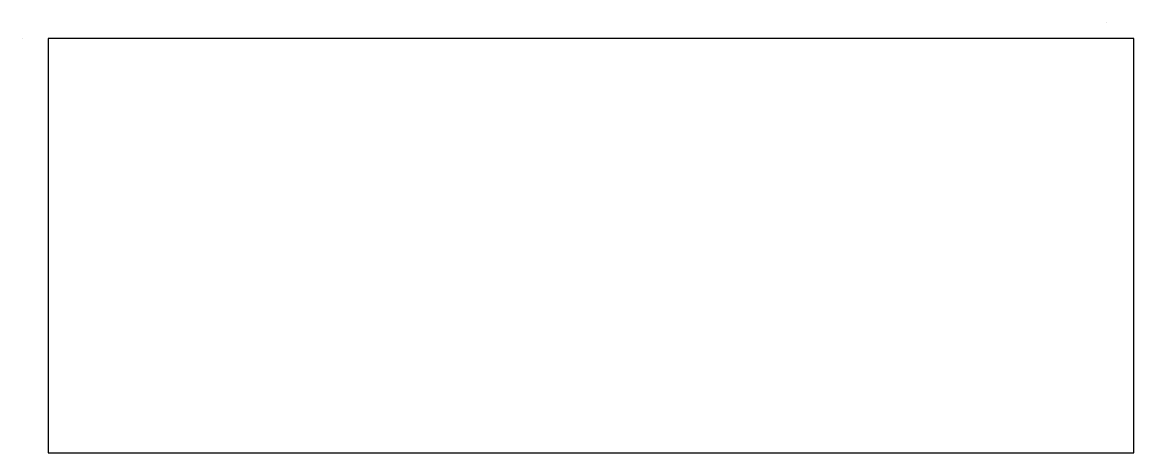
# Model space of a CAD drawing. Header units: millimetres. Extents: x 0 to 215, y 30 to 113.
import ezdxf

# ---------------------------------------------------------------- set-up
doc = ezdxf.new("R2010")
doc.units = ezdxf.units.MM
doc.layers.get('0').update_dxf_attribs({"lineweight": 25})

msp = doc.modelspace()

# ---------------------------------------------------------------- linework, layer by layer
for p, q in [((209.75, 113.13), (209.75, 113.13)), ((0, 110), (0, 110)), ((0, 110), (0, 110)), ((0, 110), (0, 110)), ((0, 110), (0, 110)), ((215, 110), (5, 110)), ((5, 110), (5, 30)), ((215, 30), (215, 110)), ((5, 30), (215, 30))]:
    msp.add_line(p, q)

doc.saveas('drawing.dxf')
